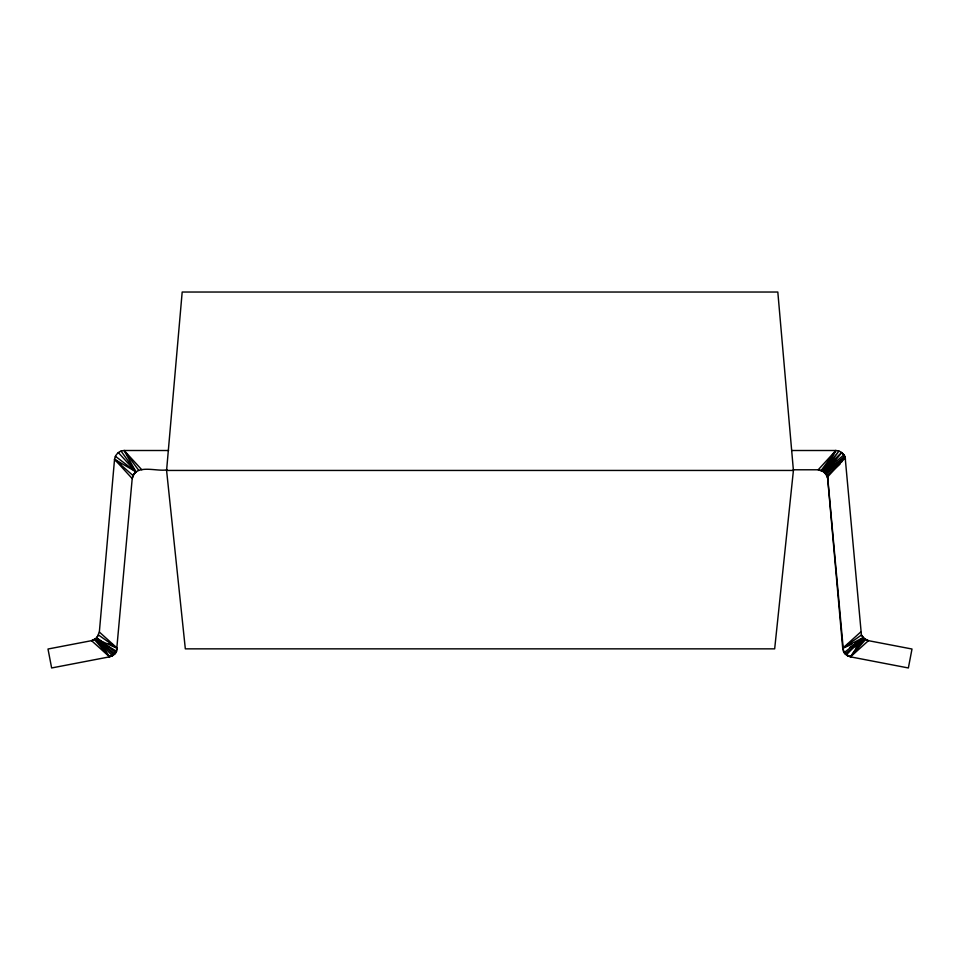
<?xml version="1.0" encoding="UTF-8"?>
<svg xmlns="http://www.w3.org/2000/svg" width="960" height="960" viewBox="0 0 960 960"><rect width="100%" height="100%" fill="white"/><g stroke="black" fill="none" stroke-linecap="round" stroke-linejoin="round"><path stroke-width="1.44" d="M96.9 637.656L99.348 632.04L114.54 459.3C115.14 454.56 119.28 450.516 124.152 450.504L168.588 450.504M97.884 638.676L113.7 654.924L109.5 656.856L91.56 640.668L95.772 638.724L112.416 655.788L115.788 652.62L117.288 648.24L98.58 635.052L95.772 638.724L91.56 640.668L48 649.02L51.636 667.968L109.5 656.856L114.84 653.856L116.52 651.24L132.204 478.584C135.336 463.14 156.888 472.068 167.052 469.788M166.584 470.448L182.184 292.032L777.816 292.032L793.416 470.448L774.672 648.852L185.328 648.852L166.584 470.448L793.416 470.448M133.764 474.132L132.204 478.584L114.54 459.3L135.912 471.804L132.996 475.524L114.54 459.3L121.32 464.532M791.676 450.504L835.848 450.504L818.184 469.788L824.088 471.804L843.912 454.836L845.184 457.728L861.42 635.052L864.228 638.724L868.44 640.668L912 649.02L908.364 667.968L850.5 656.856L845.16 653.856L843.48 651.24L827.796 478.584L827.004 475.524L824.088 471.804L835.848 450.504C840.66 450.564 845.1 454.452 845.46 459.3L844.668 456.24L841.752 452.52L822.756 470.94L818.184 469.788L793.356 469.788M827.796 478.584L827.004 475.524L822.756 470.94L835.848 450.504L821.304 470.304L825.264 472.884L827.52 477.024L842.712 648.24L844.212 652.62L847.584 655.788L844.212 652.62L863.1 637.656L865.524 639.6L850.5 656.856L846.3 654.924L863.1 637.656L842.712 648.24L860.652 632.04M842.712 648.24L861.42 635.052L864.228 638.724L868.44 640.668L850.5 656.856L863.1 637.656M827.52 477.024L845.184 457.728L824.088 471.804L838.968 451.02L822.756 470.94M850.5 656.856L864.228 638.724L854.82 642.888M841.896 461.7L825.264 472.884L841.752 452.52L824.088 471.804M855.912 647.256L864.228 638.724L849.588 647.556M112.416 655.788L115.788 652.62L99.12 639.42M827.004 475.524L840.024 464.064M826.236 474.132L845.184 457.728M825.264 472.884L844.668 456.24M96.096 638.304L94.476 639.6L109.5 656.856L97.692 638.856M864.228 638.724L845.16 653.856L843.48 651.24M844.056 647.64L852.132 644.076M99.348 632.04L117.288 648.24L95.772 638.724L109.5 656.856M108.372 643.608L117.288 648.24M115.332 456.24L135.912 471.804L124.152 450.504L141.816 469.788M118.248 452.52L135.912 471.804L121.032 451.02M124.152 450.504L138.696 470.304M116.52 651.24L114.84 653.856L95.772 638.724L116.52 651.24"/></g></svg>
